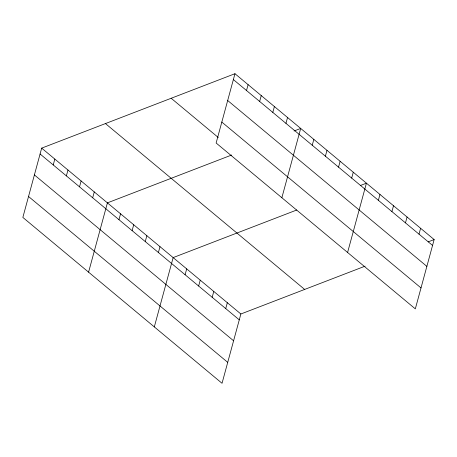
<?xml version="1.0" encoding="UTF-8"?>
<svg xmlns="http://www.w3.org/2000/svg" width="457" height="457" viewBox="0 0 457 457"><rect width="100%" height="100%" fill="white"/><g stroke="black" fill="none" stroke-linecap="round" stroke-linejoin="round"><path stroke-width="0.69" d="M234.961 73.708L216.132 143.007L415.322 308.869L434.15 239.571L234.961 73.708L41.678 148.131L22.85 217.429L222.039 383.292L240.868 313.993L365.109 266.157M53.229 164.943L54.823 159.082M66.379 175.888L67.973 170.027M79.524 186.839L81.118 180.972M92.674 197.784L94.262 191.917M88.584 272.166L107.412 202.868L231.653 155.026M118.963 219.68L120.557 213.813M132.113 230.625L133.707 224.758M145.257 241.57L146.851 235.709M158.402 252.521L159.996 246.654M154.317 326.898L173.146 257.599L296.73 210.014M185.096 274.743L186.69 268.882M246.512 90.52L248.105 84.654M198.641 286.025L200.235 280.158M259.656 101.465L261.25 95.599M212.185 297.301L213.779 291.44M272.806 112.411L274.4 106.55M225.729 308.584L227.323 302.717M285.951 123.361L287.544 117.495M281.866 197.738L300.695 128.44L294.045 130.999M312.245 145.252L313.839 139.391M325.39 156.197L326.983 150.336M338.54 167.148L340.134 161.281M351.684 178.093L353.278 172.226M347.594 252.475L366.423 183.177L360.447 185.479M378.379 200.32L379.973 194.453M391.923 211.597L393.517 205.736M405.468 222.879L407.061 217.012M419.012 234.155L420.606 228.289M428.169 241.873L434.15 239.571M233.367 79.569L432.556 245.432M227.677 100.506L426.867 266.368M221.816 122.07L421.011 287.933M171.175 98.266L218.286 137.494M105.458 123.573L304.653 289.435M41.678 148.131L240.868 313.993M40.085 153.998L239.274 319.86M34.395 174.928L233.59 340.791M28.54 196.499L227.729 362.361"/></g></svg>
